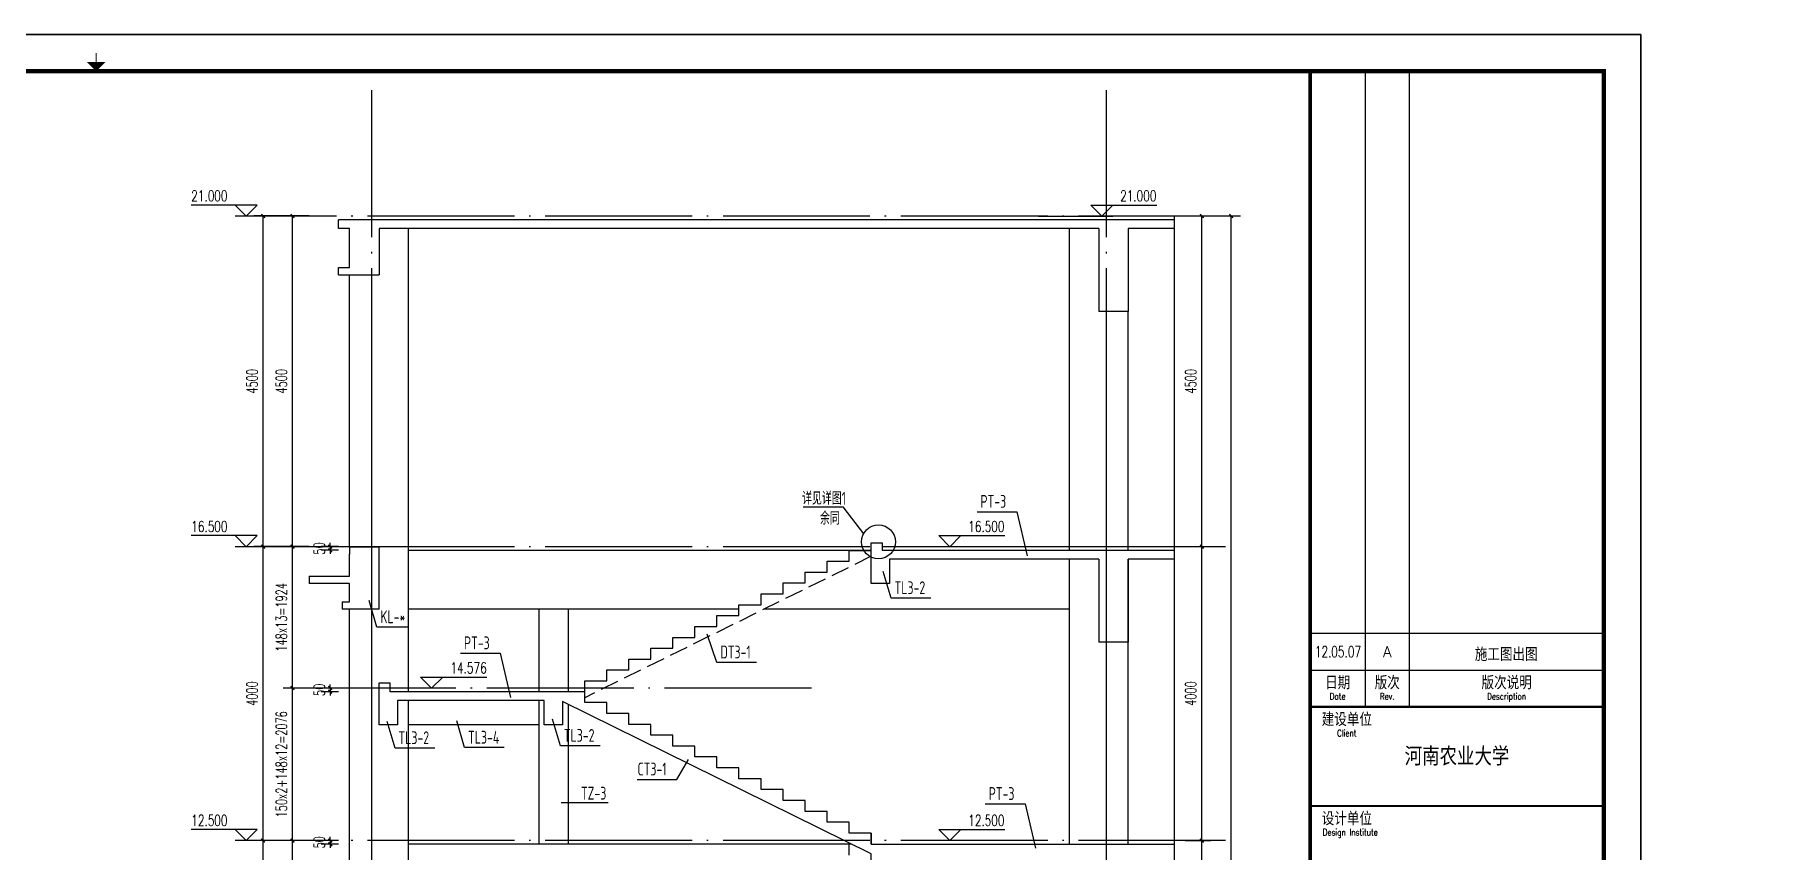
# Model space of a CAD drawing. Extents: x 239268 to 489116, y -316056 to -246175.
# Drawn here: x 390567 to 414035, y -292421 to -281302 of the extents above; entities that cross this region are included whole.
import ezdxf
from ezdxf.enums import TextEntityAlignment as Align

# ---------------------------------------------------------------- set-up
doc = ezdxf.new("R2010")
doc.units = 0
doc.header["$LTSCALE"] = 1000
doc.header["$MEASUREMENT"] = 0
doc.linetypes.add('DASH', pattern=[0.35, 0.25, -0.1])
doc.linetypes.add('DOTE', pattern=[2.42, 2, -0.2, 0.02, -0.2])
doc.layers.get('0').update_dxf_attribs({"linetype": 'CONTINUOUS'})
doc.layers.get('Defpoints').update_dxf_attribs({"color": 6, "linetype": 'CONTINUOUS'})
for name, color, linetype in [('3-ban', 84, 'CONTINUOUS'), ('3-liang-s', 120, 'CONTINUOUS'), ('A-墙线', 2, 'CONTINUOUS'), ('DIM_ELEV', 3, 'CONTINUOUS'), ('DIM_SYMB', 3, 'CONTINUOUS'), ('DOTE', 26, 'DOTE'), ('PUB_DIM', 3, 'CONTINUOUS'), ('PUB_TEXT', 7, 'CONTINUOUS'), ('WALL', 2, 'CONTINUOUS'), ('图框', 85, 'CONTINUOUS'), ('看线', 87, 'CONTINUOUS'), ('面层', 185, 'CONTINUOUS')]:
    doc.layers.add(name, color=color, linetype=linetype)
doc.styles.add('_TCH_DIM', font='SIMPLEX', dxfattribs={"bigfont": 'GBCBIG'})
doc.styles.add('DIM_FONT', font='SIMPLEX.shx', dxfattribs={"width": 0.65})
doc.styles.add('TKZ1_tjhts.shx', font='tjromant.shx', dxfattribs={"bigfont": 'tjhts.shx'})
doc.styles.add('TKZ2_tjkts.shx', font='tjromant.shx', dxfattribs={"bigfont": 'tjkts.shx'})
doc.styles.add('TSSD_Rein', font='Tssdeng.shx', dxfattribs={"width": 0.7, "bigfont": 'hztxt.shx'})
doc.dimstyles.new('DIMN50', dxfattribs={"dimscale": 0.5, "dimtxt": 300, "dimasz": 100, "dimexe": 250, "dimexo": 300, "dimgap": 150, "dimtad": 1, "dimdec": 0, "dimzin": 0, "dimdsep": 46, "dimtxsty": 'DIM_FONT', "dimblk": 'ARCHTICK', "dimcen": 0.09, "dimclrt": 7, "dimazin": 2, "dimtfac": 1, "dimtdec": 0, "dimtix": 1, "dimtmove": 2, "dimatfit": 3, "dimfxl": 0, "dimtolj": 1, "dimtzin": 0, "dimarcsym": 0})

# ---------------------------------------------------------------- blocks, each defined once
blk = doc.blocks.new('_ArchTick')
at = {"color": 0, "linetype": 'ByBlock', "const_width": 0.4}
blk.add_lwpolyline([(-0.5, -0.5), (0.5, 0.5)], dxfattribs=at)
blk = doc.blocks.new('*D663')
at = {"layer": 'Defpoints', "color": 0}
for p in [(406079, -283772), (406857, -283772), (406079, -304772)]:
    blk.add_point(p, dxfattribs=at)
at = {"layer": 'PUB_DIM', "color": 0, "lineweight": -2}
for p, q in [((406229, -283772), (406982, -283772)), ((406857, -304772), (406857, -283772)), ((406229, -304772), (406982, -304772))]:
    blk.add_line(p, q, dxfattribs=at)
at = {"layer": 'PUB_DIM', "color": 0, "lineweight": -2, "xscale": 50, "yscale": 50, "zscale": 50}
for p, rotation in [((406857, -283772), 90), ((406857, -304772), 270)]:
    blk.add_blockref('_ArchTick', p, dxfattribs=dict(at, rotation=rotation))
at = {"layer": 'PUB_DIM', "color": 7, "insert": (406700, -292806), "char_height": 150, "attachment_point": 5, "rotation": 90, "style": 'DIM_FONT'}
blk.add_mtext('\\A1;21000', dxfattribs=at)
blk = doc.blocks.new('*D666')
at = {"layer": 'Defpoints', "color": 0}
for p in [(406079, -292272), (406457, -292272), (406079, -296272)]:
    blk.add_point(p, dxfattribs=at)
at = {"layer": 'PUB_DIM', "color": 0, "lineweight": -2}
for p, q in [((406229, -292272), (406582, -292272)), ((406457, -296272), (406457, -292272)), ((406229, -296272), (406582, -296272))]:
    blk.add_line(p, q, dxfattribs=at)
at = {"layer": 'PUB_DIM', "color": 0, "lineweight": -2, "xscale": 50, "yscale": 50, "zscale": 50}
for p, rotation in [((406457, -292272), 90), ((406457, -296272), 270)]:
    blk.add_blockref('_ArchTick', p, dxfattribs=dict(at, rotation=rotation))
at = {"layer": 'PUB_DIM', "color": 7, "insert": (406307, -294272), "char_height": 150, "attachment_point": 5, "rotation": 90, "style": 'DIM_FONT'}
blk.add_mtext('\\A1;4000', dxfattribs=at)
blk = doc.blocks.new('*D667')
at = {"layer": 'Defpoints', "color": 0}
for p in [(406079, -288272), (406457, -288272), (406079, -292272)]:
    blk.add_point(p, dxfattribs=at)
at = {"layer": 'PUB_DIM', "color": 0, "lineweight": -2}
for p, q in [((406229, -288272), (406582, -288272)), ((406457, -292272), (406457, -288272)), ((406229, -292272), (406582, -292272))]:
    blk.add_line(p, q, dxfattribs=at)
at = {"layer": 'PUB_DIM', "color": 0, "lineweight": -2, "xscale": 50, "yscale": 50, "zscale": 50}
for p, rotation in [((406457, -288272), 90), ((406457, -292272), 270)]:
    blk.add_blockref('_ArchTick', p, dxfattribs=dict(at, rotation=rotation))
at = {"layer": 'PUB_DIM', "color": 7, "insert": (406307, -290272), "char_height": 150, "attachment_point": 5, "rotation": 90, "style": 'DIM_FONT'}
blk.add_mtext('\\A1;4000', dxfattribs=at)
blk = doc.blocks.new('*D668')
at = {"layer": 'Defpoints', "color": 0}
for p in [(406079, -283772), (406457, -283772), (406079, -288272)]:
    blk.add_point(p, dxfattribs=at)
at = {"layer": 'PUB_DIM', "color": 0, "lineweight": -2}
for p, q in [((406229, -283772), (406582, -283772)), ((406457, -288272), (406457, -283772)), ((406229, -288272), (406582, -288272))]:
    blk.add_line(p, q, dxfattribs=at)
at = {"layer": 'PUB_DIM', "color": 0, "lineweight": -2, "xscale": 50, "yscale": 50, "zscale": 50}
for p, rotation in [((406457, -283772), 90), ((406457, -288272), 270)]:
    blk.add_blockref('_ArchTick', p, dxfattribs=dict(at, rotation=rotation))
at = {"layer": 'PUB_DIM', "color": 7, "insert": (406307, -286022), "char_height": 150, "attachment_point": 5, "rotation": 90, "style": 'DIM_FONT'}
blk.add_mtext('\\A1;4500', dxfattribs=at)
blk = doc.blocks.new('*D672')
at = {"layer": 'Defpoints', "color": 0}
for p in [(393679, -292272), (394457, -292272), (394457, -296272)]:
    blk.add_point(p, dxfattribs=at)
at = {"layer": 'PUB_DIM', "color": 0, "lineweight": -2}
for p, q in [((394307, -292272), (393554, -292272)), ((393679, -296272), (393679, -292272)), ((394307, -296272), (393554, -296272))]:
    blk.add_line(p, q, dxfattribs=at)
at = {"layer": 'PUB_DIM', "color": 0, "lineweight": -2, "xscale": 50, "yscale": 50, "zscale": 50}
for p, rotation in [((393679, -292272), 90), ((393679, -296272), 270)]:
    blk.add_blockref('_ArchTick', p, dxfattribs=dict(at, rotation=rotation))
at = {"layer": 'PUB_DIM', "color": 7, "insert": (393529, -294272), "char_height": 150, "attachment_point": 5, "rotation": 90, "style": 'DIM_FONT'}
blk.add_mtext('\\A1;4000', dxfattribs=at)
blk = doc.blocks.new('*D673')
at = {"layer": 'Defpoints', "color": 0}
for p in [(393679, -288272), (394457, -288272), (394457, -292272)]:
    blk.add_point(p, dxfattribs=at)
at = {"layer": 'PUB_DIM', "color": 0, "lineweight": -2}
for p, q in [((394307, -288272), (393554, -288272)), ((393679, -292272), (393679, -288272)), ((394307, -292272), (393554, -292272))]:
    blk.add_line(p, q, dxfattribs=at)
at = {"layer": 'PUB_DIM', "color": 0, "lineweight": -2, "xscale": 50, "yscale": 50, "zscale": 50}
for p, rotation in [((393679, -288272), 90), ((393679, -292272), 270)]:
    blk.add_blockref('_ArchTick', p, dxfattribs=dict(at, rotation=rotation))
at = {"layer": 'PUB_DIM', "color": 7, "insert": (393529, -290272), "char_height": 150, "attachment_point": 5, "rotation": 90, "style": 'DIM_FONT'}
blk.add_mtext('\\A1;4000', dxfattribs=at)
blk = doc.blocks.new('*D674')
at = {"layer": 'Defpoints', "color": 0}
for p in [(393679, -283772), (394457, -283772), (394457, -288272)]:
    blk.add_point(p, dxfattribs=at)
at = {"layer": 'PUB_DIM', "color": 0, "lineweight": -2}
for p, q in [((394307, -283772), (393554, -283772)), ((393679, -288272), (393679, -283772)), ((394307, -288272), (393554, -288272))]:
    blk.add_line(p, q, dxfattribs=at)
at = {"layer": 'PUB_DIM', "color": 0, "lineweight": -2, "xscale": 50, "yscale": 50, "zscale": 50}
for p, rotation in [((393679, -283772), 90), ((393679, -288272), 270)]:
    blk.add_blockref('_ArchTick', p, dxfattribs=dict(at, rotation=rotation))
at = {"layer": 'PUB_DIM', "color": 7, "insert": (393529, -286022), "char_height": 150, "attachment_point": 5, "rotation": 90, "style": 'DIM_FONT'}
blk.add_mtext('\\A1;4500', dxfattribs=at)
blk = doc.blocks.new('*D681')
at = {"layer": 'Defpoints', "color": 0}
for p in [(394079, -292272), (394457, -292272), (394457, -294196)]:
    blk.add_point(p, dxfattribs=at)
at = {"layer": 'PUB_DIM', "color": 0, "lineweight": -2}
for p, q in [((394307, -292272), (393954, -292272)), ((394079, -294196), (394079, -292272)), ((394307, -294196), (393954, -294196))]:
    blk.add_line(p, q, dxfattribs=at)
at = {"layer": 'PUB_DIM', "color": 0, "lineweight": -2, "xscale": 50, "yscale": 50, "zscale": 50}
for p, rotation in [((394079, -292272), 90), ((394079, -294196), 270)]:
    blk.add_blockref('_ArchTick', p, dxfattribs=dict(at, rotation=rotation))
at = {"layer": 'PUB_DIM', "color": 7, "insert": (393929, -293234), "char_height": 150, "attachment_point": 5, "rotation": 90, "style": 'DIM_FONT'}
blk.add_mtext('\\A1;148x13=1924', dxfattribs=at)
blk = doc.blocks.new('*D616')
at = {"layer": 'Defpoints', "color": 0}
for p in [(394079, -290196), (394457, -290196), (394457, -292272)]:
    blk.add_point(p, dxfattribs=at)
at = {"layer": 'PUB_DIM', "color": 0, "lineweight": -2}
for p, q in [((394307, -290196), (393954, -290196)), ((394079, -292272), (394079, -290196)), ((394307, -292272), (393954, -292272))]:
    blk.add_line(p, q, dxfattribs=at)
at = {"layer": 'PUB_DIM', "color": 0, "lineweight": -2, "xscale": 50, "yscale": 50, "zscale": 50}
for p, rotation in [((394079, -290196), 90), ((394079, -292272), 270)]:
    blk.add_blockref('_ArchTick', p, dxfattribs=dict(at, rotation=rotation))
at = {"layer": 'PUB_DIM', "color": 7, "insert": (393929, -291234), "char_height": 150, "attachment_point": 5, "rotation": 90, "style": 'DIM_FONT'}
blk.add_mtext('\\A1;150x2+148x12=2076', dxfattribs=at)
blk = doc.blocks.new('*D617')
at = {"layer": 'Defpoints', "color": 0}
for p in [(394079, -288272), (394457, -288272), (394457, -290196)]:
    blk.add_point(p, dxfattribs=at)
at = {"layer": 'PUB_DIM', "color": 0, "lineweight": -2}
for p, q in [((394307, -288272), (393954, -288272)), ((394079, -290196), (394079, -288272)), ((394307, -290196), (393954, -290196))]:
    blk.add_line(p, q, dxfattribs=at)
at = {"layer": 'PUB_DIM', "color": 0, "lineweight": -2, "xscale": 50, "yscale": 50, "zscale": 50}
for p, rotation in [((394079, -288272), 90), ((394079, -290196), 270)]:
    blk.add_blockref('_ArchTick', p, dxfattribs=dict(at, rotation=rotation))
at = {"layer": 'PUB_DIM', "color": 7, "insert": (393929, -289234), "char_height": 150, "attachment_point": 5, "rotation": 90, "style": 'DIM_FONT'}
blk.add_mtext('\\A1;148x13=1924', dxfattribs=at)
blk = doc.blocks.new('*D618')
at = {"layer": 'Defpoints', "color": 0}
for p in [(394079, -283772), (394457, -283772), (394457, -288272)]:
    blk.add_point(p, dxfattribs=at)
at = {"layer": 'PUB_DIM', "color": 0, "lineweight": -2}
for p, q in [((394307, -283772), (393954, -283772)), ((394079, -288272), (394079, -283772)), ((394307, -288272), (393954, -288272))]:
    blk.add_line(p, q, dxfattribs=at)
at = {"layer": 'PUB_DIM', "color": 0, "lineweight": -2, "xscale": 50, "yscale": 50, "zscale": 50}
for p, rotation in [((394079, -283772), 90), ((394079, -288272), 270)]:
    blk.add_blockref('_ArchTick', p, dxfattribs=dict(at, rotation=rotation))
at = {"layer": 'PUB_DIM', "color": 7, "insert": (393929, -286022), "char_height": 150, "attachment_point": 5, "rotation": 90, "style": 'DIM_FONT'}
blk.add_mtext('\\A1;4500', dxfattribs=at)
blk = doc.blocks.new('TJAD_TK_A1')
for p, q in [((1266.38, 940.45), (1266.38, 767.45)), ((1278.38, 940.45), (1278.38, 767.45)), ((1251.38, 777.45), (1263.38, 777.45)), ((1251.38, 777.45), (1331.38, 777.45)), ((1251.38, 767.45), (1331.38, 767.45))]:
    blk.add_line(p, q)
for points, const_width in [([(1251.38, 940.45), (1251.38, 366.45)], 1), ([(1251.38, 767.45), (1331.38, 767.45)], 0.6)]:
    blk.add_lwpolyline(points, dxfattribs=dict(const_width=const_width))
at = {"layer": '图框'}
for p, q in [((1341.38, 950.45), (500.38, 950.45)), ((1341.38, 356.45), (1341.38, 950.45)), ((1251.38, 787.45), (1331.38, 787.45))]:
    blk.add_line(p, q, dxfattribs=at)
for points, const_width in [([(920.88, 942.95), (920.88, 945.45)], 0.3), ([(1251.38, 740.45), (1331.38, 740.45)], 0.6)]:
    blk.add_lwpolyline(points, dxfattribs=dict(at, const_width=const_width))
at = {"layer": '图框', "const_width": 1.2}
blk.add_lwpolyline([(1331.38, 940.45), (525.38, 940.45), (525.38, 366.45), (1331.38, 366.45)], close=True, dxfattribs=at)
at = {"layer": '图框'}
blk.add_solid([(918.38, 942.95), (923.38, 942.95), (920.88, 940.45)], dxfattribs=at)
at = {"style": 'TKZ2_tjkts.shx'}
for s, p in [('日期', (1258.88, 774)), ('版次', (1272.38, 774)), ('版次说明', (1304.88, 774)), ('建设单位', (1261.38, 764)), ('设计单位', (1261.38, 737))]:
    blk.add_text(s, height=3.6, dxfattribs=at).set_placement(p, align=Align.MIDDLE_CENTER)
at = {"style": 'TKZ2_tjkts.shx', "width": 0.8}
for s, p in [('Date', (1258.88, 770.3)), ('Rev.', (1272.38, 770.3)), ('Description', (1304.88, 770.3)), ('Client', (1261.38, 760.3)), ('Design Institute', (1262.31, 733.3))]:
    blk.add_text(s, height=1.8, dxfattribs=at).set_placement(p, align=Align.MIDDLE_CENTER)
blk = doc.blocks.new('*D806')
at = {"layer": '3-liang-s', "color": 0, "lineweight": -2}
for p, q in [((394707, -292272), (394468, -292272)), ((394707, -292322), (394468, -292322)), ((394593, -292272), (394593, -292222)), ((394593, -292272), (394593, -292322)), ((394593, -292322), (394593, -292372))]:
    blk.add_line(p, q, dxfattribs=at)
at = {"layer": 'Defpoints', "color": 0}
for p in [(394593, -292322), (394857, -292272), (394857, -292322)]:
    blk.add_point(p, dxfattribs=at)
at = {"layer": '3-liang-s', "color": 0, "lineweight": -2, "xscale": 50, "yscale": 50, "zscale": 50}
for p, rotation in [((394593, -292272), 270), ((394593, -292322), 90)]:
    blk.add_blockref('_ArchTick', p, dxfattribs=dict(at, rotation=rotation))
at = {"layer": '3-liang-s', "color": 7, "insert": (394443, -292297), "char_height": 150, "attachment_point": 5, "rotation": 90, "style": 'DIM_FONT'}
blk.add_mtext('\\A1;50', dxfattribs=at)
blk = doc.blocks.new('*D807')
at = {"layer": '3-liang-s', "color": 0, "lineweight": -2}
for p, q in [((394707, -290196), (394468, -290196)), ((394707, -290246), (394468, -290246)), ((394593, -290196), (394593, -290146)), ((394593, -290196), (394593, -290246)), ((394593, -290246), (394593, -290296))]:
    blk.add_line(p, q, dxfattribs=at)
at = {"layer": 'Defpoints', "color": 0}
for p in [(394593, -290246), (394857, -290196), (394857, -290246)]:
    blk.add_point(p, dxfattribs=at)
at = {"layer": '3-liang-s', "color": 0, "lineweight": -2, "xscale": 50, "yscale": 50, "zscale": 50}
for p, rotation in [((394593, -290196), 270), ((394593, -290246), 90)]:
    blk.add_blockref('_ArchTick', p, dxfattribs=dict(at, rotation=rotation))
at = {"layer": '3-liang-s', "color": 7, "insert": (394443, -290221), "char_height": 150, "attachment_point": 5, "rotation": 90, "style": 'DIM_FONT'}
blk.add_mtext('\\A1;50', dxfattribs=at)
blk = doc.blocks.new('*D808')
at = {"layer": '3-liang-s', "color": 0, "lineweight": -2}
for p, q in [((394707, -288272), (394468, -288272)), ((394707, -288322), (394468, -288322)), ((394593, -288272), (394593, -288222)), ((394593, -288272), (394593, -288322)), ((394593, -288322), (394593, -288372))]:
    blk.add_line(p, q, dxfattribs=at)
at = {"layer": 'Defpoints', "color": 0}
for p in [(394593, -288322), (394857, -288272), (394857, -288322)]:
    blk.add_point(p, dxfattribs=at)
at = {"layer": '3-liang-s', "color": 0, "lineweight": -2, "xscale": 50, "yscale": 50, "zscale": 50}
for p, rotation in [((394593, -288272), 270), ((394593, -288322), 90)]:
    blk.add_blockref('_ArchTick', p, dxfattribs=dict(at, rotation=rotation))
at = {"layer": '3-liang-s', "color": 7, "insert": (394443, -288297), "char_height": 150, "attachment_point": 5, "rotation": 90, "style": 'DIM_FONT'}
blk.add_mtext('\\A1;50', dxfattribs=at)
blk = doc.blocks.new('*D830')
at = {"layer": '3-ban', "color": 0, "lineweight": -2}
for p, q in [((329696, -308558), (329088, -308558)), ((329213, -308558), (329213, -308508)), ((329213, -308558), (329213, -308668)), ((329806, -308668), (329088, -308668)), ((329213, -308668), (329213, -308718))]:
    blk.add_line(p, q, dxfattribs=at)
at = {"layer": '3-liang-s', "color": 0, "lineweight": -2}
for p, q in [((422981, -284372), (422606, -284372)), ((422731, -284372), (422731, -284322)), ((422731, -284472), (422731, -284372)), ((422981, -284472), (422606, -284472)), ((422731, -284472), (422731, -284522))]:
    blk.add_line(p, q, dxfattribs=at)
at = {"layer": 'Defpoints', "color": 0}
for p in [(422731, -284372), (423131, -284372), (423131, -284472), (329846, -308558), (329213, -308668), (329956, -308668)]:
    blk.add_point(p, dxfattribs=at)
at = {"layer": '3-ban', "color": 0, "lineweight": -2, "xscale": 50, "yscale": 50, "zscale": 50}
for p, rotation in [((329213, -308558), 270), ((329213, -308668), 90)]:
    blk.add_blockref('_ArchTick', p, dxfattribs=dict(at, rotation=rotation))
at = {"layer": '3-liang-s', "color": 0, "lineweight": -2, "xscale": 50, "yscale": 50, "zscale": 50}
for p, rotation in [((422731, -284372), 270), ((422731, -284472), 90)]:
    blk.add_blockref('_ArchTick', p, dxfattribs=dict(at, rotation=rotation))
at = {"layer": '3-ban', "color": 7, "insert": (328880, -308613), "char_height": 150, "attachment_point": 5, "rotation": 90, "style": 'DIM_FONT'}
blk.add_mtext('\\A1;50', dxfattribs=at)
at = {"layer": '3-liang-s', "color": 7, "insert": (422581, -284422), "char_height": 150, "attachment_point": 5, "rotation": 90, "style": 'DIM_FONT'}
blk.add_mtext('\\A1;100', dxfattribs=at)
blk = doc.blocks.new('*D831')
at = {"layer": '3-ban', "color": 0, "lineweight": -2}
for p, q in [((329806, -308668), (329088, -308668)), ((329213, -308668), (329213, -309108)), ((329916, -309108), (329088, -309108))]:
    blk.add_line(p, q, dxfattribs=at)
at = {"layer": '3-liang-s', "color": 0, "lineweight": -2}
for p, q in [((432013, -284372), (431638, -284372)), ((431763, -284872), (431763, -284372)), ((432013, -284872), (431638, -284872))]:
    blk.add_line(p, q, dxfattribs=at)
at = {"layer": 'Defpoints', "color": 0}
for p in [(431763, -284372), (432163, -284372), (432163, -284872), (329956, -308668), (329213, -309108), (330066, -309108)]:
    blk.add_point(p, dxfattribs=at)
at = {"layer": '3-ban', "color": 0, "lineweight": -2, "xscale": 50, "yscale": 50, "zscale": 50}
for p, rotation in [((329213, -308668), 90), ((329213, -309108), 270)]:
    blk.add_blockref('_ArchTick', p, dxfattribs=dict(at, rotation=rotation))
at = {"layer": '3-liang-s', "color": 0, "lineweight": -2, "xscale": 50, "yscale": 50, "zscale": 50}
for p, rotation in [((431763, -284372), 90), ((431763, -284872), 270)]:
    blk.add_blockref('_ArchTick', p, dxfattribs=dict(at, rotation=rotation))
at = {"layer": '3-ban', "color": 7, "insert": (329063, -308888), "char_height": 150, "attachment_point": 5, "rotation": 90, "style": 'DIM_FONT'}
blk.add_mtext('\\A1;200', dxfattribs=at)
at = {"layer": '3-liang-s', "color": 7, "insert": (431613, -284622), "char_height": 150, "attachment_point": 5, "rotation": 90, "style": 'DIM_FONT'}
blk.add_mtext('\\A1;500', dxfattribs=at)

msp = doc.modelspace()

# ---------------------------------------------------------------- linework, layer by layer
at = {"layer": '3-ban'}
for points in [[(401032.4, -287732), (401569.1, -287732), (401851.3, -288097.7)], [(403397, -287796.5), (403937.8, -287796.5), (404078.3, -288397.4)], [(402768.4, -288971.5), (402227.6, -288971.5), (402121.7, -288609)], [(395650.7, -289367.1), (395228.7, -289367.1), (395122.8, -289004.5)], [(400397.4, -289846.9), (399856.6, -289846.9), (399723.5, -289463.4)], [(396366.6, -289722.2), (396907.4, -289722.2), (397047.9, -290323.1)], [(396015.4, -291012.9), (395474.6, -291012.9), (395368.6, -290650.4)], [(396962.6, -291007.2), (396421.8, -291007.2), (396315.8, -290644.6)], [(398266.4, -290981.4), (397725.6, -290981.4), (397619.7, -290618.9)], [(398772.1, -291439), (399312.9, -291439), (399467.7, -291169.3)], [(398375.9, -291757.4), (397737.1, -291757.4)], [(403509.9, -291773.3), (404050.6, -291773.3), (404191.1, -292374.1)]]:
    msp.add_lwpolyline(points, dxfattribs=at)
msp.add_circle((402055.1, -288206.7), 231.1, dxfattribs=at)
at = {"layer": '3-liang-s'}
for p, q in [((395656.7, -290246.4), (395656.7, -283942.4)), ((404656.7, -288322.4), (404656.7, -283942.4)), ((394856.7, -288272.4), (394856.7, -284572.4)), ((405456.7, -288322.4), (405456.7, -285072.4)), ((401956.7, -288322.4), (395656.7, -288322.4)), ((404656.7, -292322.4), (404656.7, -288442.4)), ((405456.7, -292322.4), (405456.7, -288442.4)), ((394856.7, -299372.4), (394856.7, -289122.4)), ((400156.7, -289122.4), (395656.7, -289122.4)), ((397431.7, -289122.4), (397431.7, -290246.4)), ((397831.7, -289122.4), (397831.7, -290246.4)), ((404656.7, -289122.4), (400500.1, -289122.4)), ((395656.7, -294246.4), (395656.7, -290366.4)), ((397431.7, -290366.4), (397431.7, -292322.4)), ((397831.7, -290416.6), (397831.7, -292322.4)), ((397431.7, -290696.4), (395656.7, -290696.4)), ((401689.5, -292322.4), (395656.7, -292322.4))]:
    msp.add_line(p, q, dxfattribs=at)
at = {"layer": 'A-墙线'}
for p, q in [((405056.7, -283942.4), (405056.7, -285072.4)), ((405456.7, -283942.4), (405456.7, -285072.4)), ((405056.7, -288442.4), (405056.7, -289572.4)), ((405456.7, -288442.4), (405456.7, -289572.4))]:
    msp.add_line(p, q, dxfattribs=at)
at = {"layer": 'DIM_ELEV'}
for p, q in [((393600, -283622.4), (392700, -283622.4)), ((393450, -283772.4), (393300, -283622.4)), ((393450, -283772.4), (393600, -283622.4)), ((405094.7, -283772.4), (404944.7, -283622.4)), ((404944.7, -283622.4), (405844.7, -283622.4)), ((405094.7, -283772.4), (405244.7, -283622.4)), ((394311.1, -283772.4), (393300, -283772.4)), ((404233.6, -283772.4), (405244.7, -283772.4)), ((393600, -288122.4), (392700, -288122.4)), ((393450, -288272.4), (393300, -288122.4)), ((393450, -288272.4), (393600, -288122.4)), ((403026.4, -288272.4), (402876.4, -288122.4)), ((402876.4, -288122.4), (403776.4, -288122.4)), ((403026.4, -288272.4), (403176.4, -288122.4)), ((394861.1, -288272.4), (393300, -288272.4)), ((395973.5, -290196.4), (395823.5, -290046.4)), ((395823.5, -290046.4), (396723.5, -290046.4)), ((395973.5, -290196.4), (396123.5, -290046.4)), ((393600, -292122.4), (392700, -292122.4)), ((393450, -292272.4), (393300, -292122.4)), ((393450, -292272.4), (393600, -292122.4)), ((403026.4, -292272.4), (402876.4, -292122.4)), ((402876.4, -292122.4), (403776.4, -292122.4)), ((403026.4, -292272.4), (403176.4, -292122.4)), ((394311.1, -292272.4), (393300, -292272.4))]:
    msp.add_line(p, q, dxfattribs=at)
at = {"layer": 'DIM_SYMB'}
msp.add_lwpolyline([(406079.3, -283772.4), (406079.3, -294301.1), (406184.3, -294339.3), (405974.3, -294376.4), (406079.3, -294413.6), (406079.3, -304942.4)], dxfattribs=at)
at = {"layer": 'DOTE'}
for p, q in [((395156.7, -282061.6), (395156.7, -306272.4)), ((405156.7, -282061.6), (405156.7, -306272.4)), ((406779.3, -283772.4), (394078.6, -283772.4)), ((395156.7, -285736.4), (395156.7, -307657.6)), ((405156.7, -285736.4), (405156.7, -306172.4)), ((406779.3, -288272.4), (394078.6, -288272.4)), ((401143.5, -290196.4), (394078.6, -290196.4)), ((406779.3, -292272.4), (394078.6, -292272.4))]:
    msp.add_line(p, q, dxfattribs=at)
at = {"layer": 'WALL'}
for p, q in [((406079.3, -283822.4), (394706.7, -283822.4)), ((394706.7, -283942.4), (394706.7, -283822.4)), ((394856.7, -283942.4), (394706.7, -283942.4)), ((394856.7, -284472.4), (394856.7, -283942.4)), ((395256.7, -283942.4), (395256.7, -284572.4)), ((405056.7, -283942.4), (395256.7, -283942.4)), ((406079.3, -283942.4), (405456.7, -283942.4)), ((394706.7, -284472.4), (394856.7, -284472.4)), ((394706.7, -284572.4), (394706.7, -284472.4)), ((394706.7, -284572.4), (395256.7, -284572.4)), ((405456.7, -285072.4), (405056.7, -285072.4)), ((394856.7, -288272.4), (395256.7, -288272.4)), ((394856.7, -288272.4), (395256.7, -288272.4)), ((394856.7, -288272.4), (394856.7, -288372.4)), ((395256.7, -288272.4), (394856.7, -288272.4)), ((394856.7, -288672.4), (394856.7, -288372.4)), ((394856.7, -288372.4), (394856.7, -288372.4)), ((395256.7, -289122.4), (395256.7, -288272.4)), ((402106.7, -288222.4), (402106.7, -288322.4)), ((406079.3, -288322.4), (402106.7, -288322.4)), ((394306.7, -288672.4), (394856.7, -288672.4)), ((394306.7, -288672.4), (394306.7, -288772.4)), ((394856.7, -288772.4), (394306.7, -288772.4)), ((394856.7, -289022.4), (394856.7, -288772.4)), ((394756.7, -289022.4), (394856.7, -289022.4)), ((394756.7, -289022.4), (394756.7, -289122.4)), ((395256.7, -289122.4), (394756.7, -289122.4)), ((405456.7, -289572.4), (405056.7, -289572.4))]:
    msp.add_line(p, q, dxfattribs=at)
for points in [[(405056.7, -288442.4), (402206.7, -288442.4), (402206.7, -288772.4), (401956.7, -288772.4), (401956.7, -288222.4), (402106.7, -288222.4)], [(406079.3, -288442.4), (405456.7, -288442.4)], [(402206.7, -292772.4), (401956.7, -292772.4), (401956.7, -292454.4), (397756.7, -290379.6), (397756.7, -290696.4), (397506.7, -290696.4), (397506.7, -290366.4), (395506.7, -290366.4), (395506.7, -290696.4), (395256.7, -290696.4), (395256.7, -290124.4), (395406.7, -290124.4)], [(401956.7, -292322.4), (401956.7, -292172.4), (401656.7, -292172.4), (401656.7, -292022.4), (401656.7, -292022.4), (401356.7, -292022.4), (401356.7, -291874.4), (401056.7, -291874.4), (401056.7, -291726.4), (400756.7, -291726.4), (400756.7, -291578.4), (400456.7, -291578.4), (400456.7, -291430.4), (400156.7, -291430.4), (400156.7, -291282.4), (399856.7, -291282.4), (399856.7, -291134.4), (399556.7, -291134.4), (399556.7, -290986.4), (399256.7, -290986.4), (399256.7, -290838.4), (398956.7, -290838.4), (398956.7, -290690.4), (398656.7, -290690.4), (398656.7, -290542.4), (398356.7, -290542.4), (398356.7, -290394.4), (398056.7, -290394.4), (398056.7, -290246.4), (395406.7, -290246.4), (395406.7, -290124.4)], [(401956.7, -292172.4), (401956.7, -292322.4), (406079.3, -292322.4)]]:
    msp.add_lwpolyline(points, dxfattribs=at)
at = {"layer": '图框'}
msp.add_lwpolyline([(370381.1, -281301.7), (412431.1, -281301.7), (412431.1, -311001.7), (370381.1, -311001.7)], close=True, dxfattribs=at)
at = {"layer": '看线', "color": 251, "linetype": 'DASH'}
msp.add_line((401956.7, -288403.8), (398056.7, -290327.8), dxfattribs=at)
at = {"layer": '看线', "color": 251}
for points in [[(398056.7, -290246.4), (398056.7, -290098.4), (398356.7, -290098.4), (398356.7, -289950.4), (398656.7, -289950.4), (398656.7, -289802.4), (398956.7, -289802.4), (398956.7, -289654.4), (399256.7, -289654.4), (399256.7, -289506.4), (399556.7, -289506.4), (399556.7, -289358.4), (399856.7, -289358.4), (399856.7, -289210.4), (400156.7, -289210.4), (400156.7, -289062.4), (400456.7, -289062.4), (400456.7, -288914.4), (400756.7, -288914.4), (400756.7, -288766.4), (401056.7, -288766.4), (401056.7, -288618.4), (401356.7, -288618.4), (401356.7, -288470.4), (401656.7, -288470.4), (401656.7, -288322.4), (401956.7, -288322.4)], [(401656.7, -292470.4), (401656.7, -292322.4)]]:
    msp.add_lwpolyline(points, dxfattribs=at)
at = {"layer": '面层'}
msp.add_lwpolyline([(406079.3, -288272.4), (402106.7, -288272.4)], dxfattribs=at)

# ---------------------------------------------------------------- block references
at = {"layer": '图框', "xscale": 50, "yscale": 50, "zscale": 50}
msp.add_blockref('TJAD_TK_A1', (345362.1, -328824.2), dxfattribs=at)

# ---------------------------------------------------------------- texts
at = {"layer": '3-ban', "style": 'TSSD_Rein', "width": 0.7}
for s, p in [('详见详图1', (401016, -287701.6)), ('PT-3', (403443.8, -287743.4)), ('余同', (401259.2, -287972.1)), ('TL3-2', (402274.5, -288918.4)), ('KL-*', (395275.5, -289313.9)), ('PT-3', (396413.5, -289669.1)), ('DT3-1', (399903.5, -289793.7)), ('TL3-2', (397772.4, -290928.3)), ('TL3-2', (395521.4, -290959.8)), ('TL3-4', (396468.6, -290954)), ('CT3-1', (398775.6, -291385.9)), ('TZ-3', (398005.1, -291714.9)), ('PT-3', (403556.7, -291720.1))]:
    msp.add_text(s, height=175, dxfattribs=at).set_placement(p)
at = {"layer": 'PUB_TEXT', "style": '_TCH_DIM', "width": 0.705882}
for s, p in [('21.000', (392700, -283572.4)), ('21.000', (405344.7, -283572.4)), ('16.500', (392700, -288072.4)), ('16.500', (403276.4, -288072.4)), ('14.576', (396228.5, -289996.4)), ('12.500', (392700, -292072.4)), ('12.500', (403276.4, -292072.4))]:
    msp.add_text(s, height=148.75, dxfattribs=at).set_placement(p)
at = {"layer": '图框', "style": 'TKZ1_tjhts.shx', "width": 0.7}
msp.add_text('12.05.07', height=150, dxfattribs=at).set_placement((408310, -289701.7), align=Align.MIDDLE_CENTER)
at = {"layer": '图框', "style": 'TKZ1_tjhts.shx'}
for s, height, p in [('A', 150, (408981.1, -289701.7)), ('施工图出图', 180, (410600.8, -289738.4)), ('河南农业大学', 250, (409931.1, -291126.7))]:
    msp.add_text(s, height=height, dxfattribs=at).set_placement(p, align=Align.MIDDLE_CENTER)

# ---------------------------------------------------------------- dimensions: what is measured, and where the dimension line sits
at = {"layer": '3-ban'}
dim = msp.add_linear_dim(base=(329212.7, -308668.4), p1=(329846.4, -308558.4), p2=(329956.4, -308668.4), angle=90, text='50', dimstyle='DIMN50', dxfattribs=at)
dim.commit()
dim.dimension.update_dxf_attribs({"geometry": '*D830', "text_midpoint": (328879.6, -308613.4), "dimtype": 160})
dim = msp.add_linear_dim(base=(329212.7, -309108.4), p1=(329956.4, -308668.4), p2=(330066.4, -309108.4), angle=90, text='200', dimstyle='DIMN50', dxfattribs=at)
dim.commit()
dim.dimension.update_dxf_attribs({"geometry": '*D831', "text_midpoint": (329062.7, -308888.4)})
at = {"layer": '3-liang-s'}
for base, p1, p2, picture, middle in [((422731.3, -284372.1), (423131.3, -284472.1), (423131.3, -284372.1), '*D830', (422581.3, -284422.1)), ((431763.3, -284372.1), (432163.3, -284872.1), (432163.3, -284372.1), '*D831', (431613.3, -284622.1)), ((394593, -288322.4), (394856.7, -288272.4), (394856.7, -288322.4), '*D808', (394443, -288297.4)), ((394593, -290246.4), (394856.7, -290196.4), (394856.7, -290246.4), '*D807', (394443, -290221.4)), ((394593, -292322.4), (394856.7, -292272.4), (394856.7, -292322.4), '*D806', (394443, -292297.4))]:
    dim = msp.add_linear_dim(base=base, p1=p1, p2=p2, angle=90, dimstyle='DIMN50', dxfattribs=at)
    dim.commit()
    dim.dimension.update_dxf_attribs({"geometry": picture, "text_midpoint": middle})
at = {"layer": 'PUB_DIM'}
for p1, p2, distance, picture, middle in [((394456.7, -288272.4), (394456.7, -283772.4), 778, '*D674', (393528.6, -286022.4)), ((394456.7, -288272.4), (394456.7, -283772.4), 378, '*D618', (393928.6, -286022.4)), ((406079.3, -288272.4), (406079.3, -283772.4), -378, '*D668', (406307.3, -286022.4)), ((394456.7, -292272.4), (394456.7, -288272.4), 778, '*D673', (393528.6, -290272.4)), ((406079.3, -292272.4), (406079.3, -288272.4), -378, '*D667', (406307.3, -290272.4)), ((394456.7, -296272.4), (394456.7, -292272.4), 778, '*D672', (393528.6, -294272.4)), ((406079.3, -296272.4), (406079.3, -292272.4), -378, '*D666', (406307.3, -294272.4))]:
    dim = msp.add_aligned_dim(p1=p1, p2=p2, distance=distance, dimstyle='DIMN50', dxfattribs=at)
    dim.commit()
    dim.dimension.update_dxf_attribs({"geometry": picture, "text_midpoint": middle})
dim = msp.add_linear_dim(base=(406857.3, -283772.4), p1=(406079.3, -304772.4), p2=(406079.3, -283772.4), angle=90, dimstyle='DIMN50', dxfattribs=at)
dim.commit()
dim.dimension.update_dxf_attribs({"geometry": '*D663', "text_midpoint": (406699.7, -292806), "dimtype": 161})
for p1, p2, text, picture, middle in [((394456.7, -290196.4), (394456.7, -288272.4), '148x13=1924', '*D617', (393928.6, -289234.4)), ((394456.7, -292272.4), (394456.7, -290196.4), '150x2+148x12=2076', '*D616', (393928.6, -291234.4)), ((394456.7, -294196.4), (394456.7, -292272.4), '148x13=1924', '*D681', (393928.6, -293234.4))]:
    dim = msp.add_aligned_dim(p1=p1, p2=p2, distance=378, text=text, dimstyle='DIMN50', dxfattribs=at)
    dim.commit()
    dim.dimension.update_dxf_attribs({"geometry": picture, "text_midpoint": middle})

doc.saveas('drawing.dxf')
